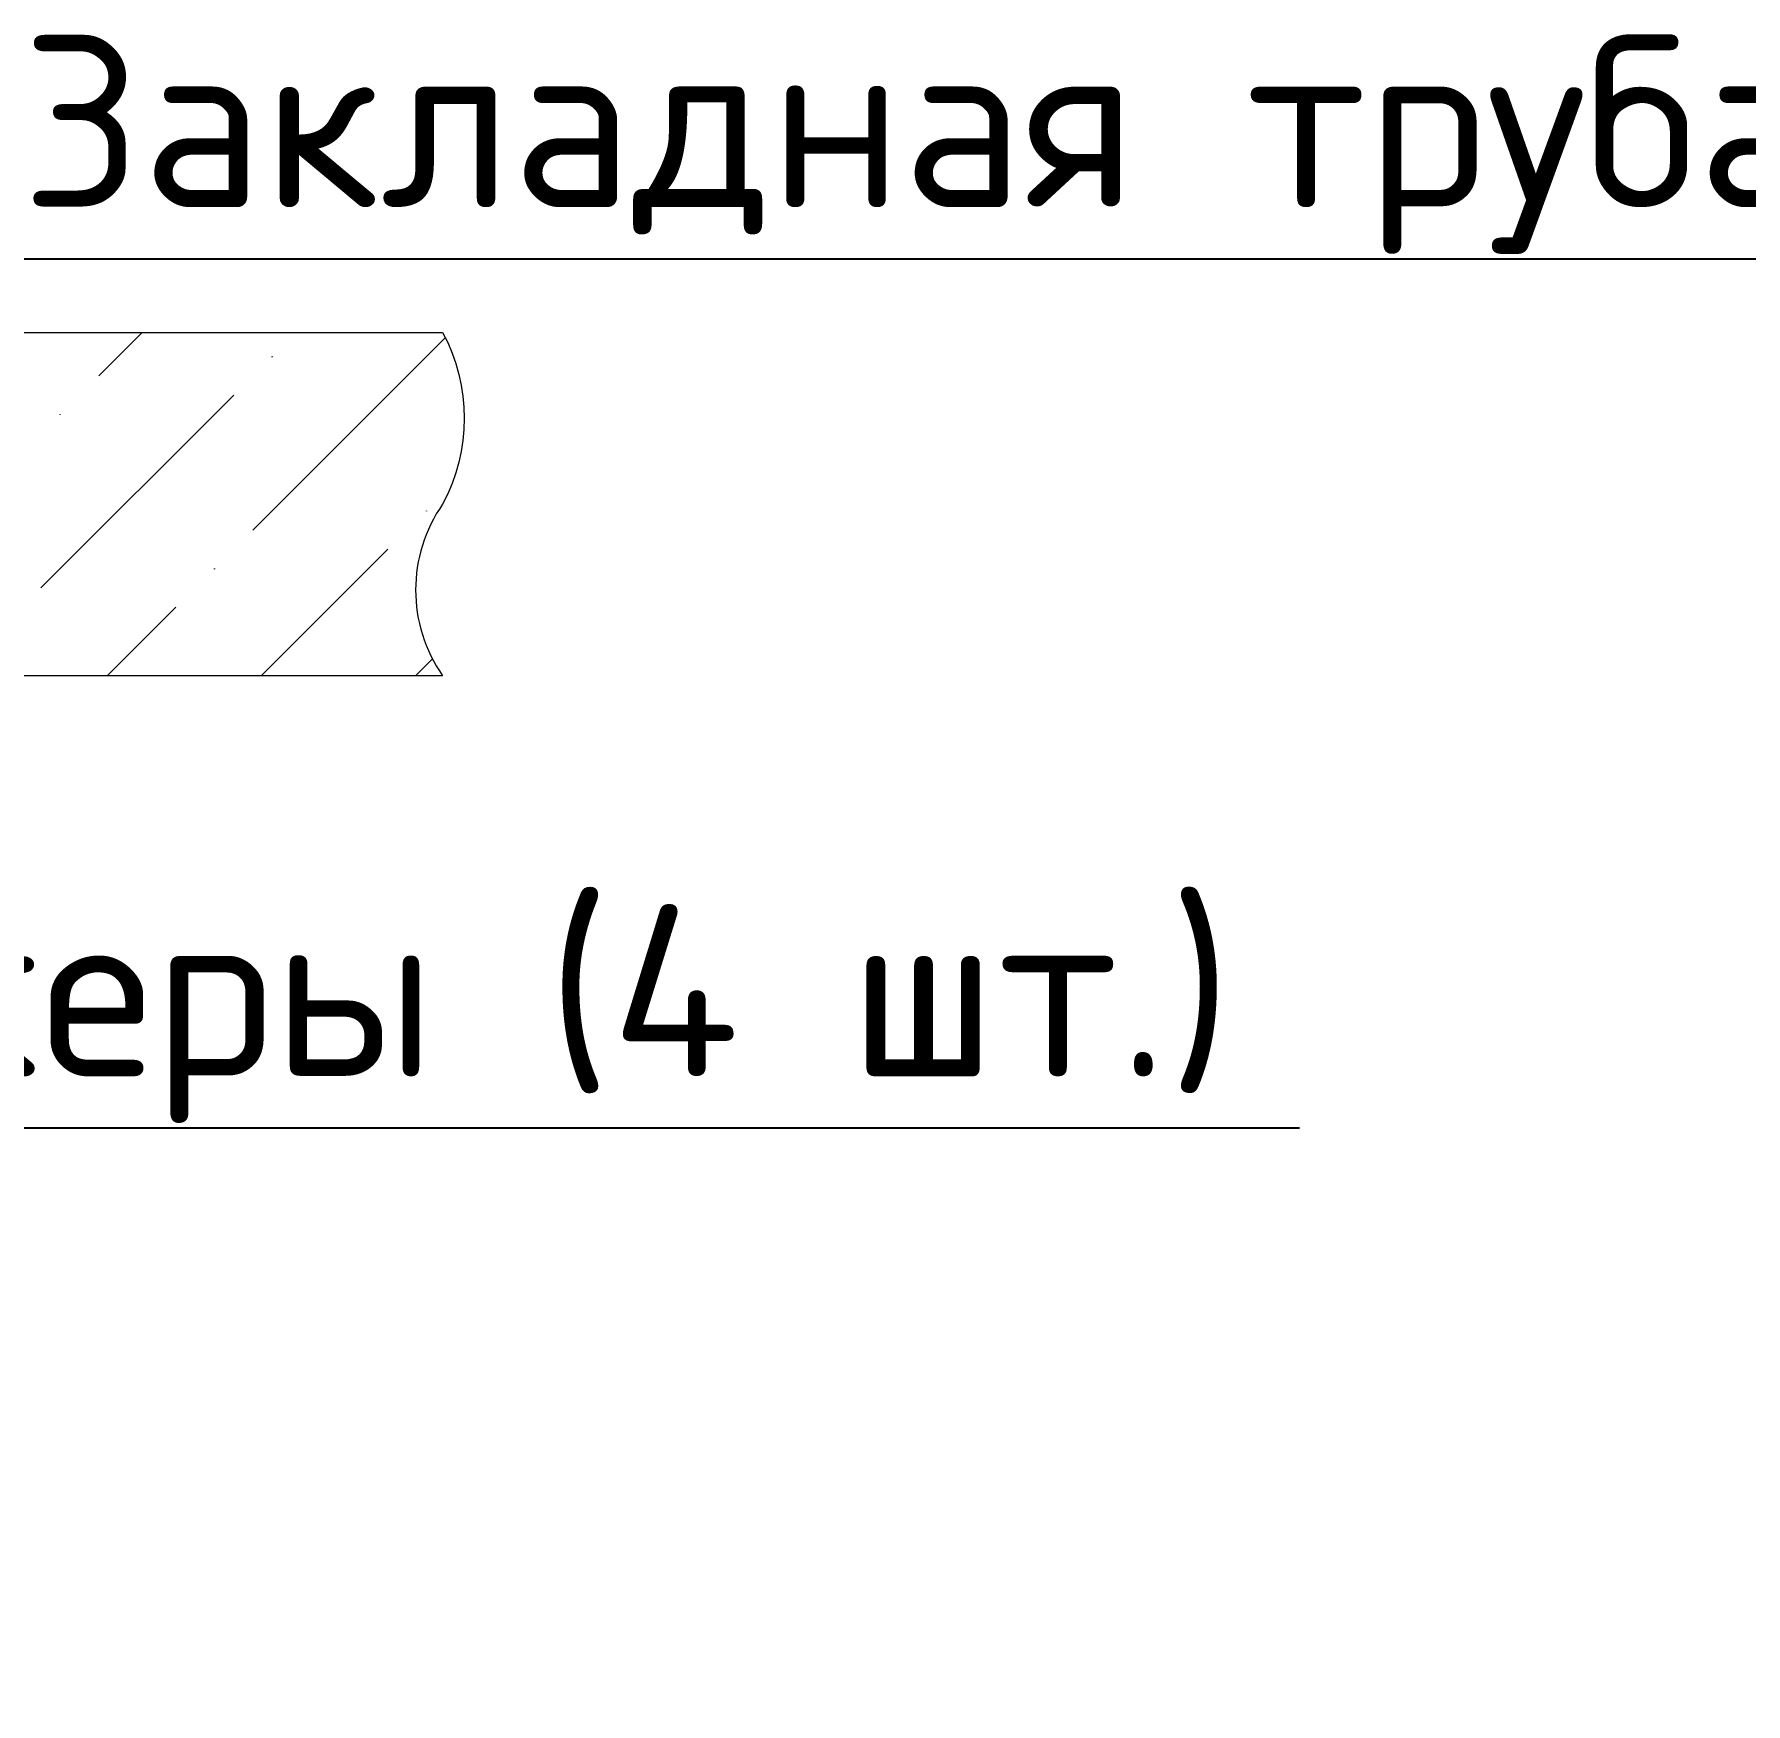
# Model space of a CAD drawing. Header units: millimetres. Extents: x 4247 to 622543, y -201358 to 142419.
# Drawn here: x 285495 to 286492, y -174060 to -173088 of the extents above; entities that cross this region are included whole.
import ezdxf
from ezdxf import colors
from ezdxf.entities.mleader import LeaderData, LeaderLine
from ezdxf.math import Vec2, Vec3

# ---------------------------------------------------------------- set-up
doc = ezdxf.new("R2010")
doc.units = ezdxf.units.MM
doc.linetypes.add('0', pattern=[0])
doc.layers.add('PDF _Геометрия', color=7, linetype='Continuous')
doc.styles.add('KOSTY_STYLE', font='isocpeur.ttf')

msp = doc.modelspace()

# ---------------------------------------------------------------- linework, layer by layer
at = {"layer": 'PDF _Геометрия', "color": 7, "linetype": '0', "lineweight": 0}
msp.add_lwpolyline([(285733.137, -173461.758), (284434.177, -173461.758, -0.397004), (284434.177, -173361.817, 0.294664), (284434.177, -173261.903), (285733.137, -173261.903, -0.2510556), (285733.137, -173361.817, 0.3148959)], format="xyb", close=True, dxfattribs=at)
for points in [[(285533, -173287.142), (285558.239, -173261.903)], [(285622.733, -173376.876), (285734.604, -173265.005)], [(285499.357, -173410.518), (285611.509, -173298.366)], [(285627.583, -173461.758), (285701.243, -173388.099)], [(285537.851, -173461.758), (285577.867, -173421.742)], [(285717.317, -173461.758), (285727.243, -173451.832)]]:
    msp.add_lwpolyline(points, dxfattribs=at)
for points in [[(285633.957, -173275.919), (285633.957, -173276.201)], [(285510.552, -173309.59), (285510.552, -173309.872)], [(285723.69, -173365.652), (285723.69, -173365.934)], [(285600.286, -173399.323), (285600.286, -173399.605)]]:
    msp.add_lwpolyline(points, close=True, dxfattribs=at)

# ---------------------------------------------------------------- leaders
at = {"color": 18, "linetype": '0', "lineweight": 9, "true_color": 0x000000}
ml = msp.add_multileader_mtext('Standard', dxfattribs=at)
ml.set_content('Закладная труба ДУ40', color=7, style='KOSTY_STYLE')
ml.set_leader_properties(color=7, linetype='Continuous', lineweight=25)
ml.build(insert=Vec2(0, 0))
ml.multileader.update_dxf_attribs({"text_left_attachment_type": 6, "text_right_attachment_type": 6, "dogleg_length": 50, "arrow_head_size": 50})
ctx = ml.context
ctx.base_point, ctx.char_height, ctx.arrow_head_size, ctx.landing_gap_size, ctx.plane_origin = Vec3(285437.807, -173218.943), 100, 50, 50, Vec3(283947.624, -173591.675)
ctx.left_attachment, ctx.right_attachment = 6, 6
notes = []
notes.append((ctx, [(0, (1, 1, 0), (285387.807, -173218.943), (1, 0), 50, [(0, [(285104.997, -173317.383)], 0, [])])]))
ctx.mtext.insert, ctx.mtext.flow_direction = Vec3(285487.807, -173088.943), 5
ml = msp.add_multileader_mtext('Standard', dxfattribs=at)
ml.set_content('Анкеры (4 шт.)', color=7, style='KOSTY_STYLE')
ml.set_leader_properties(color=7, linetype='Continuous', lineweight=25)
ml.build(insert=Vec2(0, 0))
ml.multileader.update_dxf_attribs({"text_left_attachment_type": 6, "text_right_attachment_type": 6, "dogleg_length": 50, "arrow_head_size": 50})
ctx = ml.context
ctx.base_point, ctx.char_height, ctx.arrow_head_size, ctx.landing_gap_size, ctx.plane_origin = Vec3(285213.45, -173724.899), 100, 50, 50, Vec3(281971.552, -173523.116)
ctx.left_attachment, ctx.right_attachment = 6, 6
notes.append((ctx, [(0, (1, 1, 0), (285163.45, -173724.899), (1, 0), 50, [(0, [(284951.765, -173276.271)], 0, [])])]))
ctx.mtext.insert, ctx.mtext.flow_direction = Vec3(285263.45, -173594.899), 5
for ctx, leaders in notes:
    for number, flags, end, landing, length, lines in leaders:
        leader = LeaderData()
        leader.index, (leader.has_last_leader_line, leader.has_dogleg_vector, leader.attachment_direction) = number, flags
        leader.last_leader_point, leader.dogleg_vector, leader.dogleg_length = Vec3(end), Vec3(landing), length
        for number, points, colour, breaks in lines:
            line = LeaderLine()
            line.index, line.vertices, line.color, line.breaks = number, Vec3.list(points), colors.encode_raw_color(colour), breaks
            leader.lines.append(line)
        ctx.leaders.append(leader)

doc.saveas('drawing.dxf')
